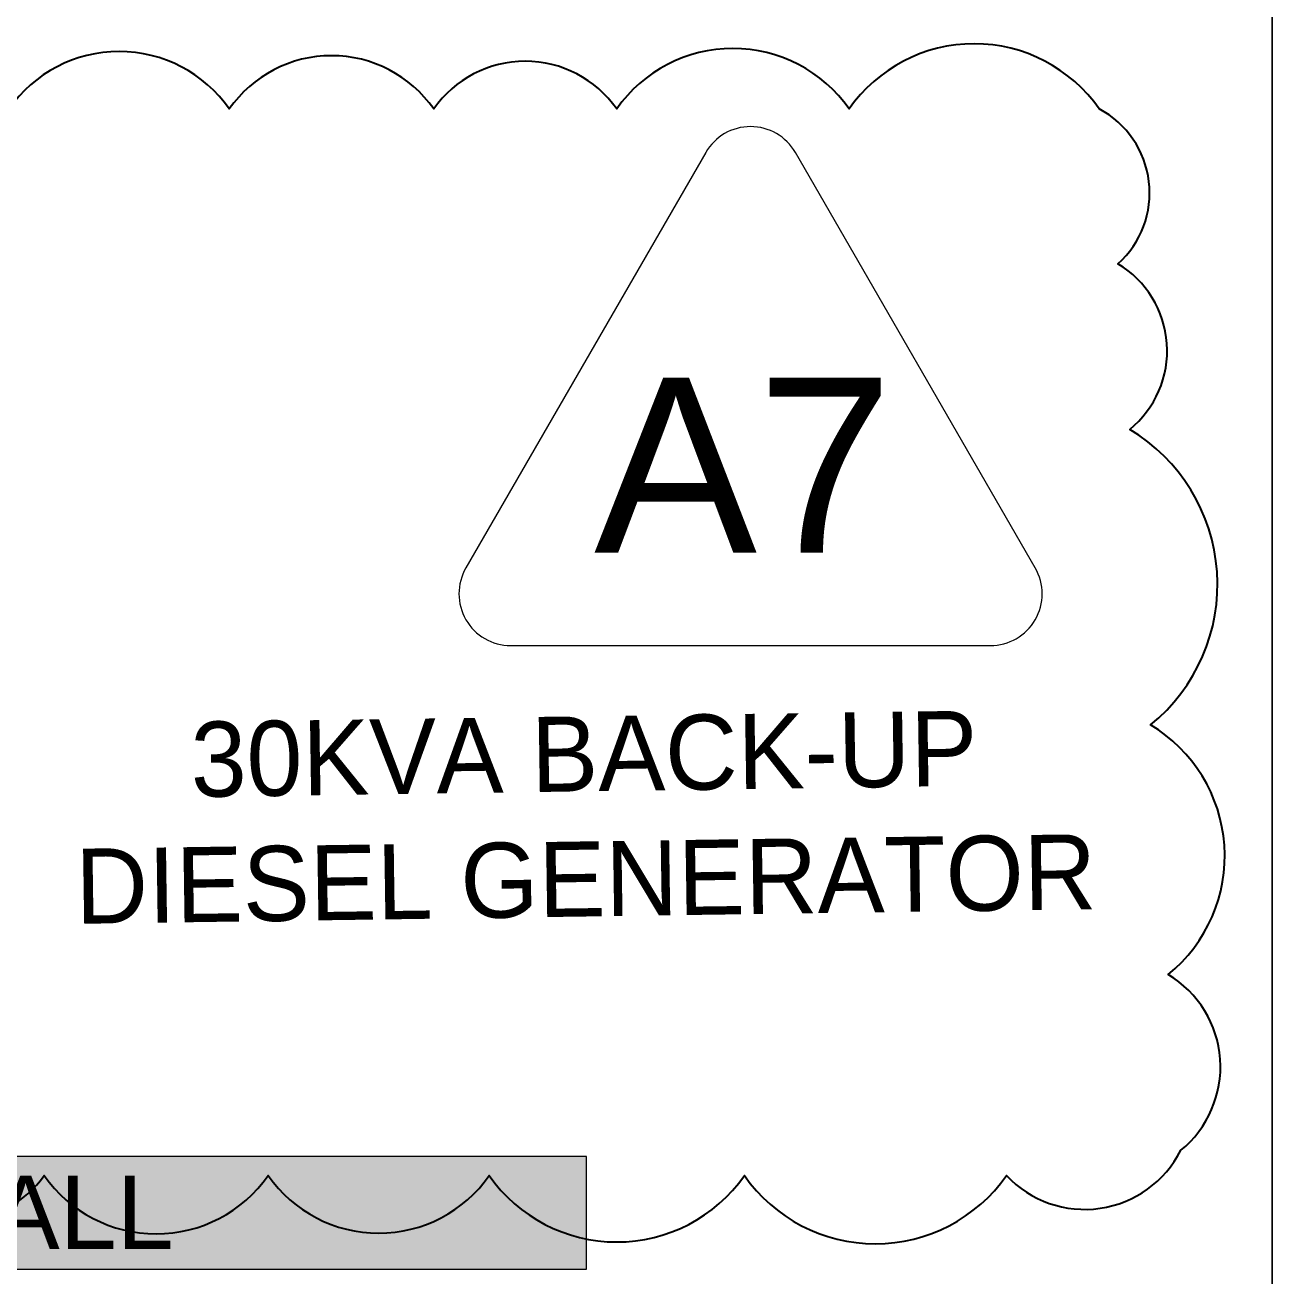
# Model space of a CAD drawing. Header units: inches. Extents: x 0.9 to 36.3, y 0.7 to 23.3.
# Drawn here: x 31.277 to 32.364, y 8.127 to 9.218 of the extents above; entities that cross this region are included whole.
import ezdxf

# ---------------------------------------------------------------- set-up
doc = ezdxf.new("R2010")
doc.units = ezdxf.units.IN
doc.linetypes.add('CENTER', pattern=[50.8, 31.75, -6.35, 6.35, -6.35])
doc.linetypes.add('DASHED2', pattern=[0.375, 0.25, -0.125])
doc.layers.add('Clouds', color=250, linetype='Continuous')
doc.layers.add('PDF_Text', color=7, linetype='Continuous')
doc.layers.add('PDF_Geometry', color=7, linetype='Continuous', lineweight=9, true_color=0x777777)
doc.layers.add('www.cadblocksfree.com', color=7, linetype='Continuous', lineweight=9)
doc.styles.get("Standard").update_dxf_attribs({"font": 'arial.ttf'})

msp = doc.modelspace()

# ---------------------------------------------------------------- hatches: boundary and pattern name
at = {"layer": 'PDF_Geometry', "linetype": 'DASHED2', "ltscale": 0.08, "transparency": 33554559}
h = msp.add_hatch(color=256, dxfattribs=at)
h.dxf.hatch_style = 1
h.paths.add_polyline_path([(31.767, 8.2313), (30.0487, 8.2313), (30.0567, 8.1956, -0.057462), (30.1145, 8.202, -0.191616), (30.2903, 8.1332), (31.767, 8.1332)])
h.paths.add_polyline_path([(30.0487, 8.2313), (29.8324, 8.2313), (29.8324, 8.1332), (29.9397, 8.1332, -0.132886), (30.0567, 8.1956)])
h.paths.add_polyline_path([(30.1145, 8.202, 0.191813), (29.9397, 8.1332), (30.2903, 8.1332, 0.191616)])

# ---------------------------------------------------------------- linework, layer by layer
at = {"layer": 'Clouds', "linetype": 'Continuous'}
msp.add_lwpolyline([(31.148, 8.2147, 0.520567), (31.2941, 8.2147, 0.520567), (31.4894, 8.2147, 0.520567), (31.6821, 8.2147, 0.520567), (31.9045, 8.2147, 0.520567), (32.133, 8.2147, 0.520567), (32.2849, 8.2367, 0.520567), (32.274, 8.3899, 0.520567), (32.2586, 8.6075, 0.520567), (32.2404, 8.8651, 0.520567), (32.2302, 9.0094, 0.520567), (32.2139, 9.1444, 0.520567), (31.9958, 9.1444, 0.520567), (31.7932, 9.1444, 0.520567), (31.6337, 9.1444, 0.520567), (31.4555, 9.1444, 0.520567), (31.2634, 9.1444, 0.520567)], format="xyb", dxfattribs=at)
at = {"layer": 'Clouds', "linetype": 'ByBlock', "lineweight": 0}
msp.add_lwpolyline([(31.8708, 9.1064), (31.6618, 8.7443, 0.57735), (31.7008, 8.6766), (32.119, 8.6766, 0.57735), (32.1581, 8.7443), (31.949, 9.1064, 0.57735)], format="xyb", close=True, dxfattribs=at)
at = {"layer": 'PDF_Geometry', "linetype": 'ByBlock'}
msp.add_lwpolyline([(32.3645, 1.0083), (1.135, 1.0083), (32.3645, 1.0083), (32.3645, 22.9929), (1.135, 22.9929), (32.3645, 22.9929)], close=True, dxfattribs=at)
msp.add_lwpolyline([(29.8289, 8.1332), (31.767, 8.1332), (31.767, 8.2313), (29.8289, 8.2313)], dxfattribs=at)

# ---------------------------------------------------------------- texts
at = {"layer": 'Clouds', "transparency": 33554687}
msp.add_text('A7', height=0.15247, dxfattribs=at).set_placement((31.7735, 8.7576))
at = {"layer": 'PDF_Text', "linetype": 'ByBlock', "insert": (30.2295, 8.2147), "char_height": 0.063947, "width": 1.21346, "attachment_point": 1}
msp.add_mtext('\\pxqc;CONCRETE SAFETY WALL', dxfattribs=at)
at = {"layer": 'www.cadblocksfree.com', "linetype": 'CENTER', "ltscale": 0.01, "insert": (31.2985, 8.6083), "char_height": 0.065445, "attachment_point": 1, "rotation": 0.826}
msp.add_mtext_dynamic_manual_height_columns('\\pxqc;{\\Fgdt|c0;30KVA BACK-UP DIESEL GENERATOR}', width=0.931543, gutter_width=0.3272, heights=[0], dxfattribs=at)

doc.saveas('drawing.dxf')
